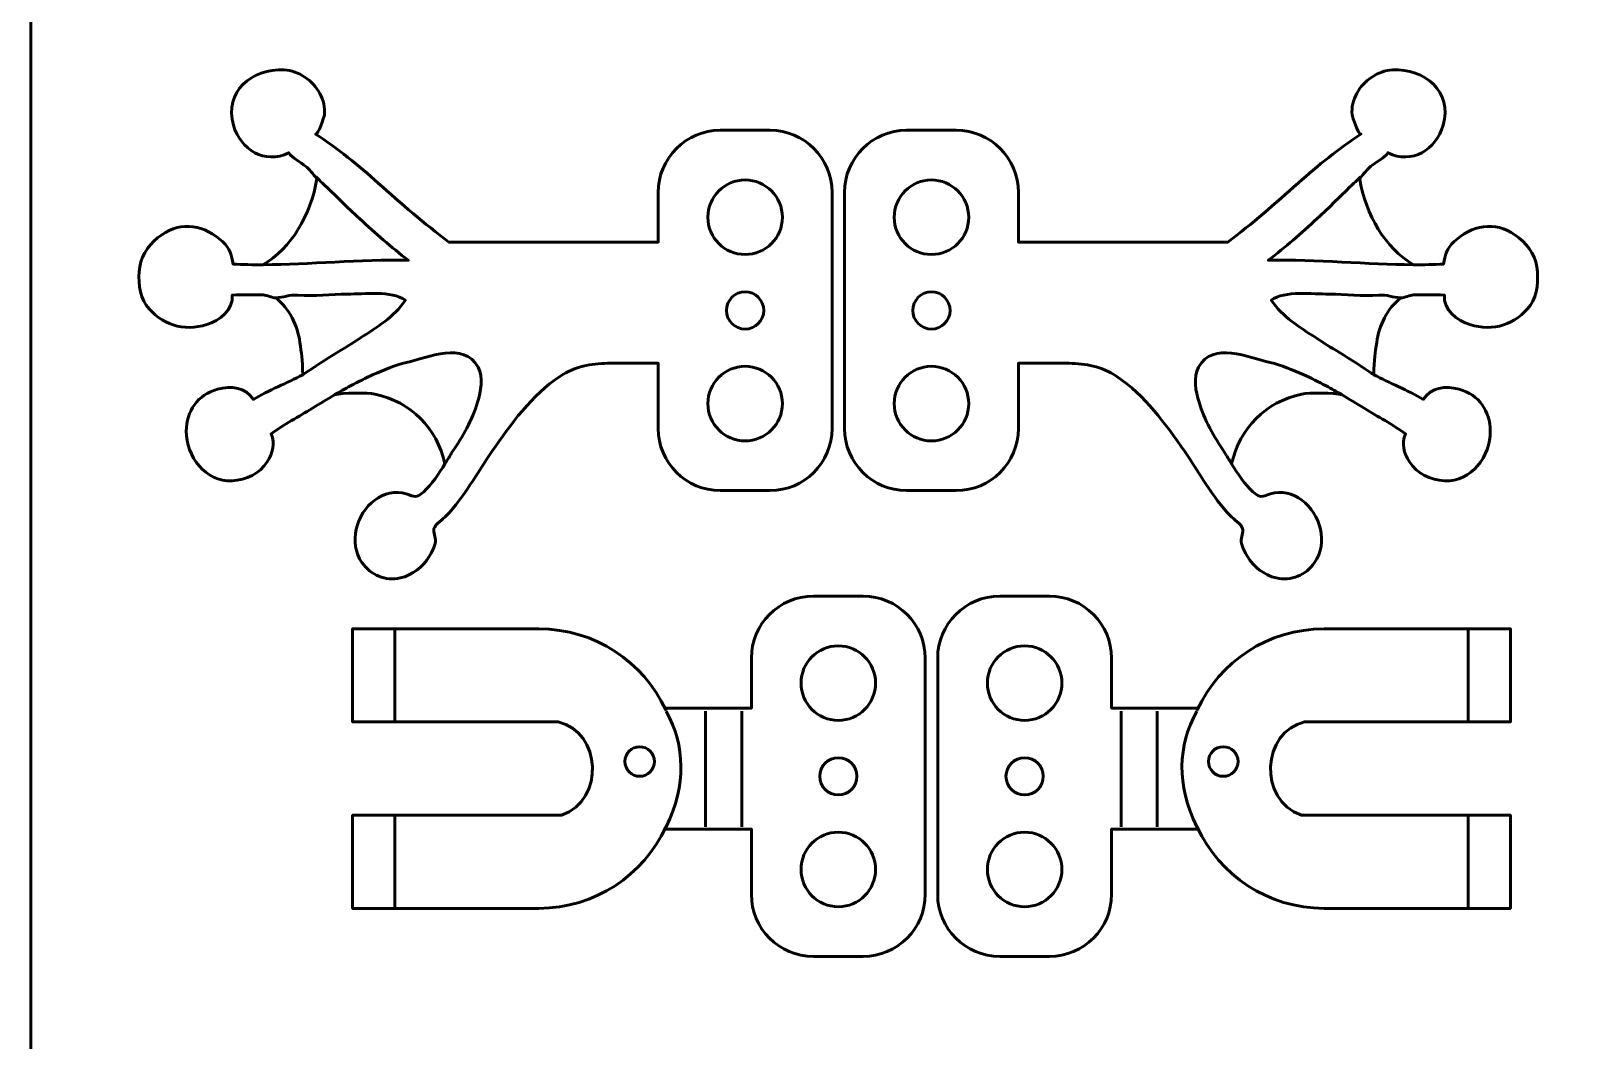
# Model space of a CAD drawing. Header units: centimetres. Extents: x -10.5 to 10.4, y -14.9 to 14.9.
# Drawn here: x -10.5 to 1.96, y -5.37 to 2.75 of the extents above; entities that cross this region are included whole.
import ezdxf

# ---------------------------------------------------------------- set-up
doc = ezdxf.new("R2010")
doc.units = ezdxf.units.CM
doc.header["$MEASUREMENT"] = 0
doc.layers.add('Layer 1', color=7, linetype='Continuous')

msp = doc.modelspace()

# ---------------------------------------------------------------- linework, layer by layer
at = {"layer": 'Layer 1', "lineweight": 53}
for centre, major_axis in [((-4.75, 1.25), (0, 0.3)), ((-3.25, 1.25), (0, 0.3)), ((-4.75, 0.5), (0, 0.15)), ((-3.25, 0.5), (0, 0.15)), ((-4.75, -0.25), (0, 0.3)), ((-3.25, -0.25), (0, 0.3)), ((-4, -2.5), (0, 0.3)), ((-2.5, -2.5), (0, 0.3)), ((-4, -3.25), (0, 0.15)), ((-2.5, -3.25), (0, 0.15)), ((-4, -4), (0, 0.3)), ((-2.5, -4), (0, 0.3))]:
    msp.add_ellipse(centre, major_axis=major_axis, ratio=1, dxfattribs=at)
at = {"layer": 'Layer 1', "color": 1, "lineweight": 53}
msp.add_open_spline([(-10.5, -14.45), (-10.5, -14.45), (-10.5, 14.45), (-10.5, 14.45), (-10.5, 14.45), (-10.5, 14.72614), (-10.27614, 14.95), (-10, 14.95), (-10, 14.95), (-10, 14.95), (9.9, 14.95), (9.9, 14.95), (9.9, 14.95), (10.17614, 14.95), (10.4, 14.72614), (10.4, 14.45), (10.4, 14.45), (10.4, 14.45), (10.4, -14.45), (10.4, -14.45), (10.4, -14.45), (10.4, -14.72614), (10.17614, -14.95), (9.9, -14.95), (9.9, -14.95), (9.9, -14.95), (-10, -14.95), (-10, -14.95), (-10, -14.95), (-10.27614, -14.95), (-10.5, -14.72614), (-10.5, -14.45)], degree=3, knots=[0, 0, 0, 0, 0.11111111, 0.11111111, 0.11111111, 0.11111111, 0.22222222, 0.22222222, 0.22222222, 0.22222222, 0.33333333, 0.33333333, 0.33333333, 0.33333333, 0.44444444, 0.44444444, 0.44444444, 0.44444444, 0.55555556, 0.55555556, 0.55555556, 0.55555556, 0.66666667, 0.66666667, 0.66666667, 0.66666667, 0.77777778, 0.77777778, 0.77777778, 0.77777778, 1, 1, 1, 1], dxfattribs=at)
at = {"layer": 'Layer 1', "color": 3, "lineweight": 53}
for points, knots in [([(-5.45, -0.45), (-5.45, -0.45), (-5.45, 0.07453), (-5.45, 0.07453), (-5.45, 0.07453), (-5.45, 0.07453), (-5.85793, 0.07453), (-5.85793, 0.07453), (-5.85793, 0.07453), (-5.99133, 0.07099), (-6.11631, 0.0522), (-6.2421, -0.03133), (-6.2421, -0.03133), (-6.46662, -0.18037), (-6.63756, -0.41692), (-6.78946, -0.63517), (-6.78946, -0.63517), (-6.90814, -0.8056), (-7.01049, -1.00438), (-7.15632, -1.15387), (-7.15632, -1.15387), (-7.18014, -1.17832), (-7.24618, -1.22332), (-7.25548, -1.25627), (-7.25548, -1.25627), (-7.26354, -1.28497), (-7.23959, -1.32658), (-7.24388, -1.36045), (-7.24388, -1.36045), (-7.24915, -1.40221), (-7.27277, -1.44478), (-7.29336, -1.48083), (-7.29336, -1.48083), (-7.34077, -1.56374), (-7.4319, -1.63087), (-7.52613, -1.65367), (-7.52613, -1.65367), (-7.64525, -1.68253), (-7.76426, -1.62968), (-7.83495, -1.52944), (-7.83495, -1.52944), (-7.94707, -1.3704), (-7.88069, -1.13917), (-7.73268, -1.02691), (-7.73268, -1.02691), (-7.65957, -0.97146), (-7.56766, -0.94804), (-7.47882, -0.97675), (-7.47882, -0.97675), (-7.4064, -1.00019), (-7.40217, -1.01497), (-7.33757, -0.95908), (-7.33757, -0.95908), (-7.27566, -0.9055), (-7.21344, -0.80955), (-7.16685, -0.73418), (-7.16685, -0.73418), (-7.23117, -0.44849), (-7.43795, -0.23656), (-7.73194, -0.17316), (-7.73194, -0.17316), (-7.78085, -0.16264), (-7.99755, -0.16068), (-8.05647, -0.17966), (-8.05647, -0.17966), (-8.11391, -0.21313), (-8.17412, -0.25006), (-8.23403, -0.28765), (-8.23403, -0.28765), (-8.34366, -0.35646), (-8.46393, -0.41565), (-8.56698, -0.49412), (-8.56698, -0.49412), (-8.52928, -0.56854), (-8.55602, -0.65122), (-8.59762, -0.71762), (-8.59762, -0.71762), (-8.65899, -0.81557), (-8.76795, -0.86431), (-8.88068, -0.87071), (-8.88068, -0.87071), (-9.09508, -0.88283), (-9.25267, -0.67003), (-9.24929, -0.47195), (-9.24929, -0.47195), (-9.2465, -0.30804), (-9.15986, -0.17977), (-8.99793, -0.13425), (-8.99793, -0.13425), (-8.88631, -0.10288), (-8.77317, -0.12073), (-8.70837, -0.21634), (-8.70837, -0.21634), (-8.59184, -0.14507), (-8.43312, -0.08321), (-8.31193, -0.0172), (-8.31193, -0.0172), (-8.31193, 0.11199), (-8.32306, 0.15718), (-8.33461, 0.2416), (-8.33461, 0.2416), (-8.35345, 0.37947), (-8.41794, 0.51538), (-8.52998, 0.60131), (-8.52998, 0.60131), (-8.55889, 0.60066), (-8.60152, 0.62463), (-8.63077, 0.62462), (-8.63077, 0.62462), (-8.71348, 0.62462), (-8.79673, 0.62617), (-8.87921, 0.62413), (-8.87921, 0.62413), (-8.86983, 0.50288), (-8.98202, 0.41867), (-9.08493, 0.38632), (-9.08493, 0.38632), (-9.27107, 0.3278), (-9.45442, 0.38332), (-9.57163, 0.5422), (-9.57163, 0.5422), (-9.63312, 0.62558), (-9.63829, 0.75102), (-9.62366, 0.84993), (-9.62366, 0.84993), (-9.60663, 0.96491), (-9.53757, 1.04261), (-9.4471, 1.10891), (-9.4471, 1.10891), (-9.29141, 1.22306), (-9.09338, 1.185), (-8.95768, 1.05374), (-8.95768, 1.05374), (-8.89815, 0.99617), (-8.88318, 0.94274), (-8.87233, 0.87368), (-8.87233, 0.87368), (-8.79432, 0.86885), (-8.71266, 0.86722), (-8.63181, 0.86769), (-8.63181, 0.86769), (-8.40405, 0.99811), (-8.24664, 1.26833), (-8.19755, 1.55941), (-8.19755, 1.55941), (-8.23091, 1.60364), (-8.25844, 1.63297), (-8.28834, 1.65991), (-8.28834, 1.65991), (-8.32818, 1.69583), (-8.3996, 1.72515), (-8.42409, 1.76858), (-8.42409, 1.76858), (-8.61912, 1.67332), (-8.812, 1.79153), (-8.87006, 1.991), (-8.87006, 1.991), (-8.94874, 2.26212), (-8.7196, 2.44929), (-8.46207, 2.43606), (-8.46207, 2.43606), (-8.34306, 2.42995), (-8.22943, 2.34935), (-8.17367, 2.24595), (-8.17367, 2.24595), (-8.14543, 2.19362), (-8.13054, 2.13384), (-8.13716, 2.07431), (-8.13716, 2.07431), (-8.13891, 2.05871), (-8.1885, 1.90713), (-8.20796, 1.91996), (-8.20796, 1.91996), (-8.03215, 1.80411), (-7.86072, 1.66629), (-7.70323, 1.52506), (-7.70323, 1.52506), (-7.51722, 1.35827), (-7.33372, 1.20006), (-7.13549, 1.04956), (-7.13549, 1.04956), (-7.13549, 1.04956), (-7.1188, 1.04956), (-7.1188, 1.04956), (-7.1188, 1.04956), (-7.1188, 1.04956), (-5.45, 1.04956), (-5.45, 1.04956), (-5.45, 1.04956), (-5.45, 1.04956), (-5.45, 1.45), (-5.45, 1.45), (-5.45, 1.45), (-5.45, 1.72614), (-5.22614, 1.95), (-4.95, 1.95), (-4.95, 1.95), (-4.95, 1.95), (-4.55, 1.95), (-4.55, 1.95), (-4.55, 1.95), (-4.27386, 1.95), (-4.05, 1.72614), (-4.05, 1.45), (-4.05, 1.45), (-4.05, 1.45), (-4.05, -0.45), (-4.05, -0.45), (-4.05, -0.45), (-4.05, -0.72614), (-4.27386, -0.95), (-4.55, -0.95), (-4.55, -0.95), (-4.55, -0.95), (-4.95, -0.95), (-4.95, -0.95), (-4.95, -0.95), (-5.22614, -0.95), (-5.45, -0.72614), (-5.45, -0.45)], [0, 0, 0, 0, 0.01785714, 0.01785714, 0.01785714, 0.01785714, 0.03571429, 0.03571429, 0.03571429, 0.03571429, 0.05357143, 0.05357143, 0.05357143, 0.05357143, 0.07142857, 0.07142857, 0.07142857, 0.07142857, 0.08928571, 0.08928571, 0.08928571, 0.08928571, 0.10714286, 0.10714286, 0.10714286, 0.10714286, 0.125, 0.125, 0.125, 0.125, 0.14285714, 0.14285714, 0.14285714, 0.14285714, 0.16071429, 0.16071429, 0.16071429, 0.16071429, 0.17857143, 0.17857143, 0.17857143, 0.17857143, 0.19642857, 0.19642857, 0.19642857, 0.19642857, 0.21428571, 0.21428571, 0.21428571, 0.21428571, 0.23214286, 0.23214286, 0.23214286, 0.23214286, 0.25, 0.25, 0.25, 0.25, 0.26785714, 0.26785714, 0.26785714, 0.26785714, 0.28571429, 0.28571429, 0.28571429, 0.28571429, 0.30357143, 0.30357143, 0.30357143, 0.30357143, 0.32142857, 0.32142857, 0.32142857, 0.32142857, 0.33928571, 0.33928571, 0.33928571, 0.33928571, 0.35714286, 0.35714286, 0.35714286, 0.35714286, 0.375, 0.375, 0.375, 0.375, 0.39285714, 0.39285714, 0.39285714, 0.39285714, 0.41071429, 0.41071429, 0.41071429, 0.41071429, 0.42857143, 0.42857143, 0.42857143, 0.42857143, 0.44642857, 0.44642857, 0.44642857, 0.44642857, 0.46428571, 0.46428571, 0.46428571, 0.46428571, 0.48214286, 0.48214286, 0.48214286, 0.48214286, 0.5, 0.5, 0.5, 0.5, 0.51785714, 0.51785714, 0.51785714, 0.51785714, 0.53571429, 0.53571429, 0.53571429, 0.53571429, 0.55357143, 0.55357143, 0.55357143, 0.55357143, 0.57142857, 0.57142857, 0.57142857, 0.57142857, 0.58928571, 0.58928571, 0.58928571, 0.58928571, 0.60714286, 0.60714286, 0.60714286, 0.60714286, 0.625, 0.625, 0.625, 0.625, 0.64285714, 0.64285714, 0.64285714, 0.64285714, 0.66071429, 0.66071429, 0.66071429, 0.66071429, 0.67857143, 0.67857143, 0.67857143, 0.67857143, 0.69642857, 0.69642857, 0.69642857, 0.69642857, 0.71428571, 0.71428571, 0.71428571, 0.71428571, 0.73214286, 0.73214286, 0.73214286, 0.73214286, 0.75, 0.75, 0.75, 0.75, 0.76785714, 0.76785714, 0.76785714, 0.76785714, 0.78571429, 0.78571429, 0.78571429, 0.78571429, 0.80357143, 0.80357143, 0.80357143, 0.80357143, 0.82142857, 0.82142857, 0.82142857, 0.82142857, 0.83928571, 0.83928571, 0.83928571, 0.83928571, 0.85714286, 0.85714286, 0.85714286, 0.85714286, 0.875, 0.875, 0.875, 0.875, 0.89285714, 0.89285714, 0.89285714, 0.89285714, 0.91071429, 0.91071429, 0.91071429, 0.91071429, 0.92857143, 0.92857143, 0.92857143, 0.92857143, 0.94642857, 0.94642857, 0.94642857, 0.94642857, 0.96428571, 0.96428571, 0.96428571, 0.96428571, 1, 1, 1, 1]), ([(-3.95, -0.45), (-3.95, -0.45), (-3.95, 1.45), (-3.95, 1.45), (-3.95, 1.45), (-3.95, 1.72614), (-3.72614, 1.95), (-3.45, 1.95), (-3.45, 1.95), (-3.45, 1.95), (-3.05, 1.95), (-3.05, 1.95), (-3.05, 1.95), (-2.77386, 1.95), (-2.55, 1.72614), (-2.55, 1.45), (-2.55, 1.45), (-2.55, 1.45), (-2.55, 1.04956), (-2.55, 1.04956), (-2.55, 1.04956), (-2.55, 1.04956), (-0.8812, 1.04956), (-0.8812, 1.04956), (-0.8812, 1.04956), (-0.8812, 1.04956), (-0.86451, 1.04956), (-0.86451, 1.04956), (-0.86451, 1.04956), (-0.66628, 1.20006), (-0.48278, 1.35827), (-0.29677, 1.52506), (-0.29677, 1.52506), (-0.13929, 1.66629), (0.03215, 1.80411), (0.20796, 1.91996), (0.20796, 1.91996), (0.1885, 1.90713), (0.13891, 2.05871), (0.13716, 2.07431), (0.13716, 2.07431), (0.13054, 2.13384), (0.14543, 2.19362), (0.17367, 2.24595), (0.17367, 2.24595), (0.22943, 2.34935), (0.34306, 2.42995), (0.46207, 2.43606), (0.46207, 2.43606), (0.7196, 2.44929), (0.94874, 2.26212), (0.87006, 1.991), (0.87006, 1.991), (0.812, 1.79153), (0.61912, 1.67332), (0.42409, 1.76858), (0.42409, 1.76858), (0.3996, 1.72515), (0.32818, 1.69583), (0.28833, 1.65991), (0.28833, 1.65991), (0.25844, 1.63297), (0.23091, 1.60364), (0.19755, 1.55941), (0.19755, 1.55941), (0.24663, 1.26833), (0.40404, 0.99811), (0.63181, 0.86769), (0.63181, 0.86769), (0.71266, 0.86722), (0.79432, 0.86885), (0.87233, 0.87368), (0.87233, 0.87368), (0.88318, 0.94274), (0.89815, 0.99617), (0.95768, 1.05374), (0.95768, 1.05374), (1.09338, 1.185), (1.29141, 1.22306), (1.4471, 1.10891), (1.4471, 1.10891), (1.53757, 1.04261), (1.60663, 0.96491), (1.62366, 0.84993), (1.62366, 0.84993), (1.63828, 0.75102), (1.63312, 0.62558), (1.57162, 0.5422), (1.57162, 0.5422), (1.45442, 0.38332), (1.27107, 0.3278), (1.08493, 0.38632), (1.08493, 0.38632), (0.98202, 0.41867), (0.86983, 0.50288), (0.87921, 0.62413), (0.87921, 0.62413), (0.79673, 0.62617), (0.71348, 0.62462), (0.63077, 0.62462), (0.63077, 0.62462), (0.60152, 0.62463), (0.55889, 0.60066), (0.52998, 0.60131), (0.52998, 0.60131), (0.41794, 0.51538), (0.35345, 0.37947), (0.33461, 0.2416), (0.33461, 0.2416), (0.32306, 0.15718), (0.31193, 0.11199), (0.31193, -0.0172), (0.31193, -0.0172), (0.43311, -0.08321), (0.59184, -0.14507), (0.70837, -0.21634), (0.70837, -0.21634), (0.77317, -0.12073), (0.88631, -0.10288), (0.99793, -0.13425), (0.99793, -0.13425), (1.15986, -0.17977), (1.2465, -0.30804), (1.24929, -0.47195), (1.24929, -0.47195), (1.25267, -0.67003), (1.09508, -0.88283), (0.88068, -0.87071), (0.88068, -0.87071), (0.76795, -0.86431), (0.65899, -0.81557), (0.59762, -0.71762), (0.59762, -0.71762), (0.55602, -0.65122), (0.52928, -0.56854), (0.56697, -0.49412), (0.56697, -0.49412), (0.46393, -0.41565), (0.34365, -0.35646), (0.23403, -0.28765), (0.23403, -0.28765), (0.17412, -0.25006), (0.11391, -0.21313), (0.05647, -0.17966), (0.05647, -0.17966), (-0.00245, -0.16068), (-0.21915, -0.16264), (-0.26806, -0.17316), (-0.26806, -0.17316), (-0.56205, -0.23656), (-0.76884, -0.44849), (-0.83315, -0.73418), (-0.83315, -0.73418), (-0.78656, -0.80955), (-0.72434, -0.9055), (-0.66243, -0.95908), (-0.66243, -0.95908), (-0.59784, -1.01496), (-0.5936, -1.00019), (-0.52118, -0.97675), (-0.52118, -0.97675), (-0.43234, -0.94804), (-0.34044, -0.97146), (-0.26732, -1.0269), (-0.26732, -1.0269), (-0.11931, -1.13917), (-0.05293, -1.3704), (-0.16505, -1.52943), (-0.16505, -1.52943), (-0.23574, -1.62968), (-0.35475, -1.68252), (-0.47387, -1.65366), (-0.47387, -1.65366), (-0.5681, -1.63087), (-0.65923, -1.56374), (-0.70664, -1.48083), (-0.70664, -1.48083), (-0.72723, -1.44478), (-0.75085, -1.4022), (-0.75612, -1.36044), (-0.75612, -1.36044), (-0.76041, -1.32657), (-0.73646, -1.28497), (-0.74452, -1.25627), (-0.74452, -1.25627), (-0.75382, -1.22332), (-0.81987, -1.17831), (-0.84369, -1.15387), (-0.84369, -1.15387), (-0.98952, -1.00438), (-1.09186, -0.8056), (-1.21054, -0.63517), (-1.21054, -0.63517), (-1.36244, -0.41692), (-1.53339, -0.18037), (-1.7579, -0.03133), (-1.7579, -0.03133), (-1.8837, 0.0522), (-2.00867, 0.07099), (-2.14207, 0.07453), (-2.14207, 0.07453), (-2.14207, 0.07453), (-2.55, 0.07453), (-2.55, 0.07453), (-2.55, 0.07453), (-2.55, 0.07453), (-2.55, -0.45), (-2.55, -0.45), (-2.55, -0.45), (-2.55, -0.72614), (-2.77386, -0.95), (-3.05, -0.95), (-3.05, -0.95), (-3.05, -0.95), (-3.45, -0.95), (-3.45, -0.95), (-3.45, -0.95), (-3.72614, -0.95), (-3.95, -0.72614), (-3.95, -0.45)], [0, 0, 0, 0, 0.01785714, 0.01785714, 0.01785714, 0.01785714, 0.03571429, 0.03571429, 0.03571429, 0.03571429, 0.05357143, 0.05357143, 0.05357143, 0.05357143, 0.07142857, 0.07142857, 0.07142857, 0.07142857, 0.08928571, 0.08928571, 0.08928571, 0.08928571, 0.10714286, 0.10714286, 0.10714286, 0.10714286, 0.125, 0.125, 0.125, 0.125, 0.14285714, 0.14285714, 0.14285714, 0.14285714, 0.16071429, 0.16071429, 0.16071429, 0.16071429, 0.17857143, 0.17857143, 0.17857143, 0.17857143, 0.19642857, 0.19642857, 0.19642857, 0.19642857, 0.21428571, 0.21428571, 0.21428571, 0.21428571, 0.23214286, 0.23214286, 0.23214286, 0.23214286, 0.25, 0.25, 0.25, 0.25, 0.26785714, 0.26785714, 0.26785714, 0.26785714, 0.28571429, 0.28571429, 0.28571429, 0.28571429, 0.30357143, 0.30357143, 0.30357143, 0.30357143, 0.32142857, 0.32142857, 0.32142857, 0.32142857, 0.33928571, 0.33928571, 0.33928571, 0.33928571, 0.35714286, 0.35714286, 0.35714286, 0.35714286, 0.375, 0.375, 0.375, 0.375, 0.39285714, 0.39285714, 0.39285714, 0.39285714, 0.41071429, 0.41071429, 0.41071429, 0.41071429, 0.42857143, 0.42857143, 0.42857143, 0.42857143, 0.44642857, 0.44642857, 0.44642857, 0.44642857, 0.46428571, 0.46428571, 0.46428571, 0.46428571, 0.48214286, 0.48214286, 0.48214286, 0.48214286, 0.5, 0.5, 0.5, 0.5, 0.51785714, 0.51785714, 0.51785714, 0.51785714, 0.53571429, 0.53571429, 0.53571429, 0.53571429, 0.55357143, 0.55357143, 0.55357143, 0.55357143, 0.57142857, 0.57142857, 0.57142857, 0.57142857, 0.58928571, 0.58928571, 0.58928571, 0.58928571, 0.60714286, 0.60714286, 0.60714286, 0.60714286, 0.625, 0.625, 0.625, 0.625, 0.64285714, 0.64285714, 0.64285714, 0.64285714, 0.66071429, 0.66071429, 0.66071429, 0.66071429, 0.67857143, 0.67857143, 0.67857143, 0.67857143, 0.69642857, 0.69642857, 0.69642857, 0.69642857, 0.71428571, 0.71428571, 0.71428571, 0.71428571, 0.73214286, 0.73214286, 0.73214286, 0.73214286, 0.75, 0.75, 0.75, 0.75, 0.76785714, 0.76785714, 0.76785714, 0.76785714, 0.78571429, 0.78571429, 0.78571429, 0.78571429, 0.80357143, 0.80357143, 0.80357143, 0.80357143, 0.82142857, 0.82142857, 0.82142857, 0.82142857, 0.83928571, 0.83928571, 0.83928571, 0.83928571, 0.85714286, 0.85714286, 0.85714286, 0.85714286, 0.875, 0.875, 0.875, 0.875, 0.89285714, 0.89285714, 0.89285714, 0.89285714, 0.91071429, 0.91071429, 0.91071429, 0.91071429, 0.92857143, 0.92857143, 0.92857143, 0.92857143, 0.94642857, 0.94642857, 0.94642857, 0.94642857, 0.96428571, 0.96428571, 0.96428571, 0.96428571, 1, 1, 1, 1]), ([(-4.7, -4.2), (-4.7, -4.2), (-4.7, -3.67548), (-4.7, -3.67548), (-4.7, -3.67548), (-4.7, -3.67548), (-5.38984, -3.67548), (-5.38984, -3.67548), (-5.38984, -3.67548), (-5.38984, -3.67548), (-5.38984, -3.66068), (-5.38984, -3.66068), (-5.38984, -3.66068), (-5.56845, -4.0459), (-5.95843, -4.31283), (-6.41083, -4.31283), (-6.41083, -4.31283), (-6.41083, -4.31283), (-7.91077, -4.31283), (-7.91077, -4.31283), (-7.91077, -4.31283), (-7.91077, -4.31283), (-7.91083, -3.5629), (-7.91083, -3.5629), (-7.91083, -3.5629), (-7.91083, -3.5629), (-6.22792, -3.5629), (-6.22792, -3.5629), (-6.22792, -3.5629), (-5.87627, -3.44121), (-5.90892, -2.89194), (-6.25438, -2.81289), (-6.25438, -2.81289), (-6.25438, -2.81289), (-7.91083, -2.81289), (-7.91083, -2.81289), (-7.91083, -2.81289), (-7.91083, -2.81289), (-7.91077, -2.06282), (-7.91077, -2.06282), (-7.91077, -2.06282), (-7.91077, -2.06282), (-6.41083, -2.06282), (-6.41083, -2.06282), (-6.41083, -2.06282), (-5.95843, -2.06282), (-5.56845, -2.33001), (-5.38984, -2.71496), (-5.38984, -2.71496), (-5.38984, -2.71496), (-5.38984, -2.70047), (-5.38984, -2.70047), (-5.38984, -2.70047), (-5.38984, -2.70047), (-4.7, -2.70047), (-4.7, -2.70047), (-4.7, -2.70047), (-4.7, -2.70047), (-4.7, -2.3), (-4.7, -2.3), (-4.7, -2.3), (-4.7, -2.02386), (-4.47614, -1.8), (-4.2, -1.8), (-4.2, -1.8), (-4.2, -1.8), (-3.8, -1.8), (-3.8, -1.8), (-3.8, -1.8), (-3.52386, -1.8), (-3.3, -2.02386), (-3.3, -2.3), (-3.3, -2.3), (-3.3, -2.3), (-3.3, -4.2), (-3.3, -4.2), (-3.3, -4.2), (-3.3, -4.47614), (-3.52386, -4.7), (-3.8, -4.7), (-3.8, -4.7), (-3.8, -4.7), (-4.2, -4.7), (-4.2, -4.7), (-4.2, -4.7), (-4.47614, -4.7), (-4.7, -4.47614), (-4.7, -4.2)], [0, 0, 0, 0, 0.04347826, 0.04347826, 0.04347826, 0.04347826, 0.08695652, 0.08695652, 0.08695652, 0.08695652, 0.13043478, 0.13043478, 0.13043478, 0.13043478, 0.17391304, 0.17391304, 0.17391304, 0.17391304, 0.2173913, 0.2173913, 0.2173913, 0.2173913, 0.26086957, 0.26086957, 0.26086957, 0.26086957, 0.30434783, 0.30434783, 0.30434783, 0.30434783, 0.34782609, 0.34782609, 0.34782609, 0.34782609, 0.39130435, 0.39130435, 0.39130435, 0.39130435, 0.43478261, 0.43478261, 0.43478261, 0.43478261, 0.47826087, 0.47826087, 0.47826087, 0.47826087, 0.52173913, 0.52173913, 0.52173913, 0.52173913, 0.56521739, 0.56521739, 0.56521739, 0.56521739, 0.60869565, 0.60869565, 0.60869565, 0.60869565, 0.65217391, 0.65217391, 0.65217391, 0.65217391, 0.69565217, 0.69565217, 0.69565217, 0.69565217, 0.73913043, 0.73913043, 0.73913043, 0.73913043, 0.7826087, 0.7826087, 0.7826087, 0.7826087, 0.82608696, 0.82608696, 0.82608696, 0.82608696, 0.86956522, 0.86956522, 0.86956522, 0.86956522, 0.91304348, 0.91304348, 0.91304348, 0.91304348, 1, 1, 1, 1]), ([(-1.8, -4.2), (-1.8, -4.2), (-1.8, -3.67548), (-1.8, -3.67548), (-1.8, -3.67548), (-1.8, -3.67548), (-1.11016, -3.67548), (-1.11016, -3.67548), (-1.11016, -3.67548), (-1.11016, -3.67548), (-1.11016, -3.66068), (-1.11016, -3.66068), (-1.11016, -3.66068), (-0.93155, -4.0459), (-0.54157, -4.31283), (-0.08917, -4.31283), (-0.08917, -4.31283), (-0.08917, -4.31283), (1.41077, -4.31283), (1.41077, -4.31283), (1.41077, -4.31283), (1.41077, -4.31283), (1.41083, -3.5629), (1.41083, -3.5629), (1.41083, -3.5629), (1.41083, -3.5629), (-0.27208, -3.5629), (-0.27208, -3.5629), (-0.27208, -3.5629), (-0.62373, -3.44121), (-0.59108, -2.89194), (-0.24562, -2.81289), (-0.24562, -2.81289), (-0.24562, -2.81289), (1.41083, -2.81289), (1.41083, -2.81289), (1.41083, -2.81289), (1.41083, -2.81289), (1.41077, -2.06282), (1.41077, -2.06282), (1.41077, -2.06282), (1.41077, -2.06282), (-0.08917, -2.06282), (-0.08917, -2.06282), (-0.08917, -2.06282), (-0.54157, -2.06282), (-0.93155, -2.33001), (-1.11016, -2.71496), (-1.11016, -2.71496), (-1.11016, -2.71496), (-1.11016, -2.70047), (-1.11016, -2.70047), (-1.11016, -2.70047), (-1.11016, -2.70047), (-1.8, -2.70047), (-1.8, -2.70047), (-1.8, -2.70047), (-1.8, -2.70047), (-1.8, -2.3), (-1.8, -2.3), (-1.8, -2.3), (-1.8, -2.02386), (-2.02386, -1.8), (-2.3, -1.8), (-2.3, -1.8), (-2.3, -1.8), (-2.7, -1.8), (-2.7, -1.8), (-2.7, -1.8), (-2.97614, -1.8), (-3.2, -2.02386), (-3.2, -2.3), (-3.2, -2.3), (-3.2, -2.3), (-3.2, -4.2), (-3.2, -4.2), (-3.2, -4.2), (-3.2, -4.47614), (-2.97614, -4.7), (-2.7, -4.7), (-2.7, -4.7), (-2.7, -4.7), (-2.3, -4.7), (-2.3, -4.7), (-2.3, -4.7), (-2.02386, -4.7), (-1.8, -4.47614), (-1.8, -4.2)], [0, 0, 0, 0, 0.04347826, 0.04347826, 0.04347826, 0.04347826, 0.08695652, 0.08695652, 0.08695652, 0.08695652, 0.13043478, 0.13043478, 0.13043478, 0.13043478, 0.17391304, 0.17391304, 0.17391304, 0.17391304, 0.2173913, 0.2173913, 0.2173913, 0.2173913, 0.26086957, 0.26086957, 0.26086957, 0.26086957, 0.30434783, 0.30434783, 0.30434783, 0.30434783, 0.34782609, 0.34782609, 0.34782609, 0.34782609, 0.39130435, 0.39130435, 0.39130435, 0.39130435, 0.43478261, 0.43478261, 0.43478261, 0.43478261, 0.47826087, 0.47826087, 0.47826087, 0.47826087, 0.52173913, 0.52173913, 0.52173913, 0.52173913, 0.56521739, 0.56521739, 0.56521739, 0.56521739, 0.60869565, 0.60869565, 0.60869565, 0.60869565, 0.65217391, 0.65217391, 0.65217391, 0.65217391, 0.69565217, 0.69565217, 0.69565217, 0.69565217, 0.73913043, 0.73913043, 0.73913043, 0.73913043, 0.7826087, 0.7826087, 0.7826087, 0.7826087, 0.82608696, 0.82608696, 0.82608696, 0.82608696, 0.86956522, 0.86956522, 0.86956522, 0.86956522, 0.91304348, 0.91304348, 0.91304348, 0.91304348, 1, 1, 1, 1])]:
    msp.add_open_spline(points, degree=3, knots=knots, dxfattribs=at)
at = {"layer": 'Layer 1', "color": 5, "lineweight": 53}
for points, knots in [([(-8.20298, 1.57477), (-8.18622, 1.55744), (-8.16931, 1.54025), (-8.15166, 1.52384), (-8.15166, 1.52384), (-8.05119, 1.43044), (-7.95666, 1.33088), (-7.85493, 1.23882), (-7.85493, 1.23882), (-7.72724, 1.12325), (-7.59877, 1.00734), (-7.46201, 0.90414), (-7.46201, 0.90414), (-7.84737, 0.91142), (-8.2629, 0.86975), (-8.62833, 0.86769)], [0, 0, 0, 0, 0.2, 0.2, 0.2, 0.2, 0.4, 0.4, 0.4, 0.4, 0.6, 0.6, 0.6, 0.6, 1, 1, 1, 1]), ([(0.20298, 1.57477), (0.18622, 1.55744), (0.16931, 1.54025), (0.15165, 1.52384), (0.15165, 1.52384), (0.05119, 1.43044), (-0.04335, 1.33088), (-0.14508, 1.23882), (-0.14508, 1.23882), (-0.27276, 1.12325), (-0.40123, 1.00734), (-0.53799, 0.90414), (-0.53799, 0.90414), (-0.15264, 0.91142), (0.2629, 0.86975), (0.62833, 0.86769)], [0, 0, 0, 0, 0.2, 0.2, 0.2, 0.2, 0.4, 0.4, 0.4, 0.4, 0.6, 0.6, 0.6, 0.6, 1, 1, 1, 1]), ([(-8.52998, 0.60131), (-8.46636, 0.60275), (-8.41684, 0.62879), (-8.3529, 0.62284), (-8.3529, 0.62284), (-8.21374, 0.60982), (-8.086, 0.63289), (-7.95141, 0.63173), (-7.95141, 0.63173), (-7.81948, 0.63059), (-7.59663, 0.66242), (-7.48529, 0.58181), (-7.48529, 0.58181), (-7.57578, 0.44783), (-7.71633, 0.36247), (-7.8479, 0.27857), (-7.8479, 0.27857), (-7.89837, 0.2464), (-7.94781, 0.21194), (-7.99968, 0.18204), (-7.99968, 0.18204), (-8.09391, 0.12767), (-8.18116, 0.06675), (-8.27221, 0.00918), (-8.27221, 0.00918), (-8.29371, -0.00442), (-8.2895, -0.00498), (-8.31193, -0.0172)], [0, 0, 0, 0, 0.125, 0.125, 0.125, 0.125, 0.25, 0.25, 0.25, 0.25, 0.375, 0.375, 0.375, 0.375, 0.5, 0.5, 0.5, 0.5, 0.625, 0.625, 0.625, 0.625, 0.75, 0.75, 0.75, 0.75, 1, 1, 1, 1]), ([(0.52998, 0.60131), (0.46636, 0.60275), (0.41684, 0.62879), (0.3529, 0.62284), (0.3529, 0.62284), (0.21374, 0.60982), (0.086, 0.63289), (-0.0486, 0.63173), (-0.0486, 0.63173), (-0.18052, 0.63059), (-0.40338, 0.66242), (-0.51471, 0.58181), (-0.51471, 0.58181), (-0.42423, 0.44783), (-0.28367, 0.36247), (-0.1521, 0.27857), (-0.1521, 0.27857), (-0.10164, 0.2464), (-0.05219, 0.21194), (-0.00033, 0.18204), (-0.00033, 0.18204), (0.0939, 0.12767), (0.18116, 0.06675), (0.27221, 0.00918), (0.27221, 0.00918), (0.29371, -0.00442), (0.2895, -0.00498), (0.31193, -0.0172)], [0, 0, 0, 0, 0.125, 0.125, 0.125, 0.125, 0.25, 0.25, 0.25, 0.25, 0.375, 0.375, 0.375, 0.375, 0.5, 0.5, 0.5, 0.5, 0.625, 0.625, 0.625, 0.625, 0.75, 0.75, 0.75, 0.75, 1, 1, 1, 1]), ([(-8.05312, -0.17769), (-8.01153, -0.15345), (-7.96964, -0.12989), (-7.92738, -0.1073), (-7.92738, -0.1073), (-7.86697, -0.07498), (-7.80581, -0.04464), (-7.74357, -0.01699), (-7.74357, -0.01699), (-7.65744, 0.0213), (-7.56885, 0.05887), (-7.47596, 0.08124), (-7.47596, 0.08124), (-7.30194, 0.1232), (-7.01519, 0.25126), (-6.90065, 0.04394), (-6.90065, 0.04394), (-6.85465, -0.03937), (-6.87837, -0.15151), (-6.90408, -0.23899), (-6.90408, -0.23899), (-6.94674, -0.38398), (-7.02433, -0.51456), (-7.10745, -0.63957), (-7.10745, -0.63957), (-7.13101, -0.67497), (-7.14246, -0.69471), (-7.16685, -0.73418)], [0, 0, 0, 0, 0.125, 0.125, 0.125, 0.125, 0.25, 0.25, 0.25, 0.25, 0.375, 0.375, 0.375, 0.375, 0.5, 0.5, 0.5, 0.5, 0.625, 0.625, 0.625, 0.625, 0.75, 0.75, 0.75, 0.75, 1, 1, 1, 1]), ([(0.05312, -0.17769), (0.01152, -0.15345), (-0.03036, -0.12989), (-0.07263, -0.1073), (-0.07263, -0.1073), (-0.13303, -0.07498), (-0.19419, -0.04464), (-0.25644, -0.01699), (-0.25644, -0.01699), (-0.34256, 0.0213), (-0.43116, 0.05887), (-0.52404, 0.08124), (-0.52404, 0.08124), (-0.69807, 0.1232), (-0.98481, 0.25126), (-1.09935, 0.04394), (-1.09935, 0.04394), (-1.14535, -0.03937), (-1.12163, -0.15151), (-1.09592, -0.23899), (-1.09592, -0.23899), (-1.05326, -0.38398), (-0.97567, -0.51456), (-0.89255, -0.63957), (-0.89255, -0.63957), (-0.86899, -0.67497), (-0.85755, -0.69471), (-0.83315, -0.73418)], [0, 0, 0, 0, 0.125, 0.125, 0.125, 0.125, 0.25, 0.25, 0.25, 0.25, 0.375, 0.375, 0.375, 0.375, 0.5, 0.5, 0.5, 0.5, 0.625, 0.625, 0.625, 0.625, 0.75, 0.75, 0.75, 0.75, 1, 1, 1, 1]), ([(-5.71837, -3.13102), (-5.71837, -3.19678), (-5.66504, -3.25008), (-5.59931, -3.25008), (-5.59931, -3.25008), (-5.53355, -3.25008), (-5.48025, -3.19678), (-5.48025, -3.13102), (-5.48025, -3.13102), (-5.48025, -3.06529), (-5.53355, -3.01195), (-5.59931, -3.01195), (-5.59931, -3.01195), (-5.66504, -3.01195), (-5.71837, -3.06529), (-5.71837, -3.13102)], [0, 0, 0, 0, 0.2, 0.2, 0.2, 0.2, 0.4, 0.4, 0.4, 0.4, 0.6, 0.6, 0.6, 0.6, 1, 1, 1, 1]), ([(-0.78163, -3.13102), (-0.78163, -3.19678), (-0.83496, -3.25008), (-0.90069, -3.25008), (-0.90069, -3.25008), (-0.96645, -3.25008), (-1.01975, -3.19678), (-1.01975, -3.13102), (-1.01975, -3.13102), (-1.01975, -3.06529), (-0.96645, -3.01195), (-0.90069, -3.01195), (-0.90069, -3.01195), (-0.83496, -3.01195), (-0.78163, -3.06529), (-0.78163, -3.13102)], [0, 0, 0, 0, 0.2, 0.2, 0.2, 0.2, 0.4, 0.4, 0.4, 0.4, 0.6, 0.6, 0.6, 0.6, 1, 1, 1, 1])]:
    msp.add_open_spline(points, degree=3, knots=knots, dxfattribs=at)
for points in [[(-7.57043, -2.8129), (-7.57043, -2.8129), (-7.57043, -2.06282), (-7.57043, -2.06282)], [(1.07043, -2.8129), (1.07043, -2.8129), (1.07043, -2.06282), (1.07043, -2.06282)], [(-5.3855, -3.65595), (-5.22235, -3.31643), (-5.23233, -3.00682), (-5.3855, -2.725)], [(-5.06799, -3.65786), (-5.06799, -3.65786), (-5.06799, -2.72497), (-5.06799, -2.72497)], [(-4.77696, -3.65786), (-4.77696, -3.65786), (-4.77696, -2.72497), (-4.77696, -2.72497)], [(-1.72304, -3.65786), (-1.72304, -3.65786), (-1.72304, -2.72497), (-1.72304, -2.72497)], [(-1.43201, -3.65786), (-1.43201, -3.65786), (-1.43201, -2.72497), (-1.43201, -2.72497)], [(-1.1145, -3.65595), (-1.27765, -3.31643), (-1.26767, -3.00682), (-1.1145, -2.725)], [(-7.57043, -3.5629), (-7.57043, -3.5629), (-7.57043, -4.31284), (-7.57043, -4.31284)], [(1.07043, -3.5629), (1.07043, -3.5629), (1.07043, -4.31284), (1.07043, -4.31284)]]:
    msp.add_open_spline(points, degree=3, dxfattribs=at)

doc.saveas('drawing.dxf')
